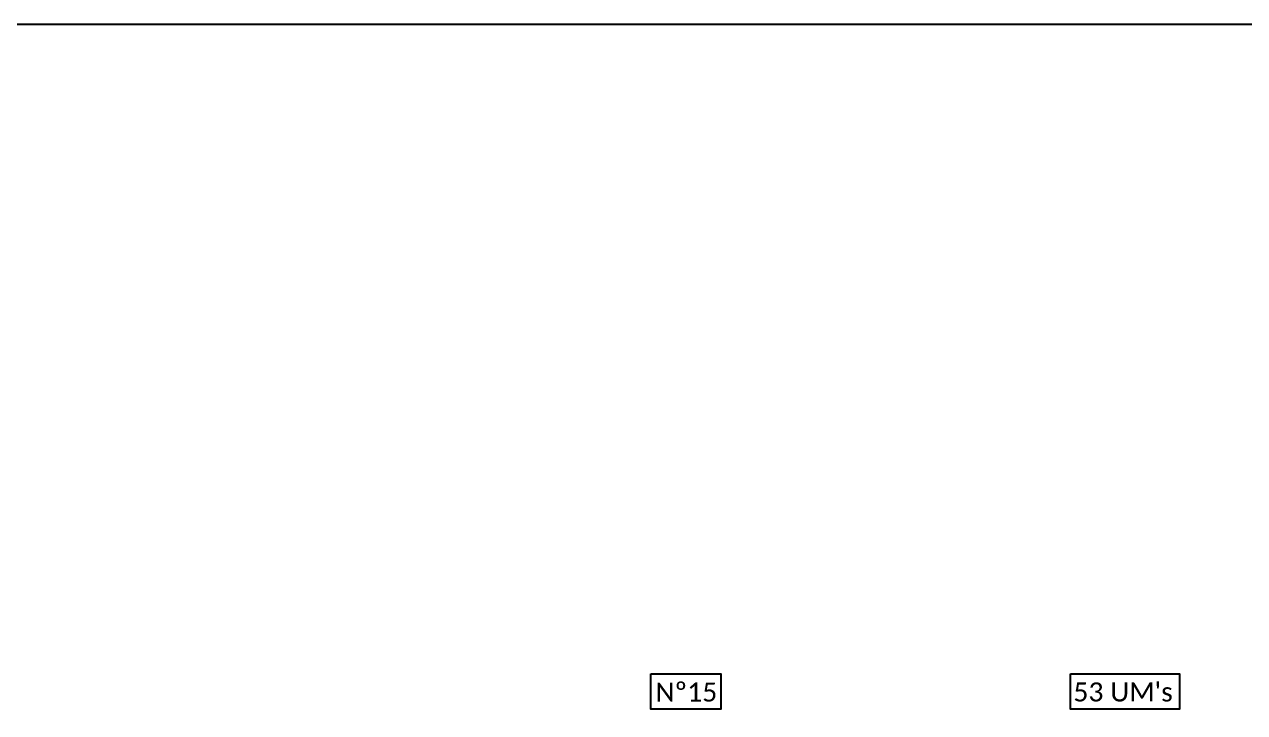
# Model space of a CAD drawing. Header units: metres. Extents: x -1286 to 461, y -500 to 94.
# Drawn here: x 35.8 to 292, y -50.3 to 94.2 of the extents above; entities that cross this region are included whole.
import ezdxf

# ---------------------------------------------------------------- set-up
doc = ezdxf.new("R2010")
doc.units = ezdxf.units.M
doc.styles.add('WMF-Calibri0', font='calibri.ttf')

msp = doc.modelspace()

# ---------------------------------------------------------------- linework, layer by layer
msp.add_lwpolyline([(-380.32, -499.81), (460.68, -499.81), (460.68, 94.19), (-380.32, 94.19)], close=True)
at = {"color": 7}
for points in [[(167.39, -42.16), (182.05, -42.16), (182.05, -49.61), (167.39, -49.61)], [(255.47, -42.16), (278.33, -42.16), (278.33, -49.61), (255.47, -49.61)]]:
    msp.add_lwpolyline(points, close=True, dxfattribs=at)

# ---------------------------------------------------------------- texts
at = {"color": 0, "style": 'WMF-Calibri0'}
for s, p in [('Nº15', (168.33, -48.01)), ("53 UM's", (256.07, -47.99))]:
    msp.add_text(s, height=4, dxfattribs=at).set_placement(p)

doc.saveas('drawing.dxf')
